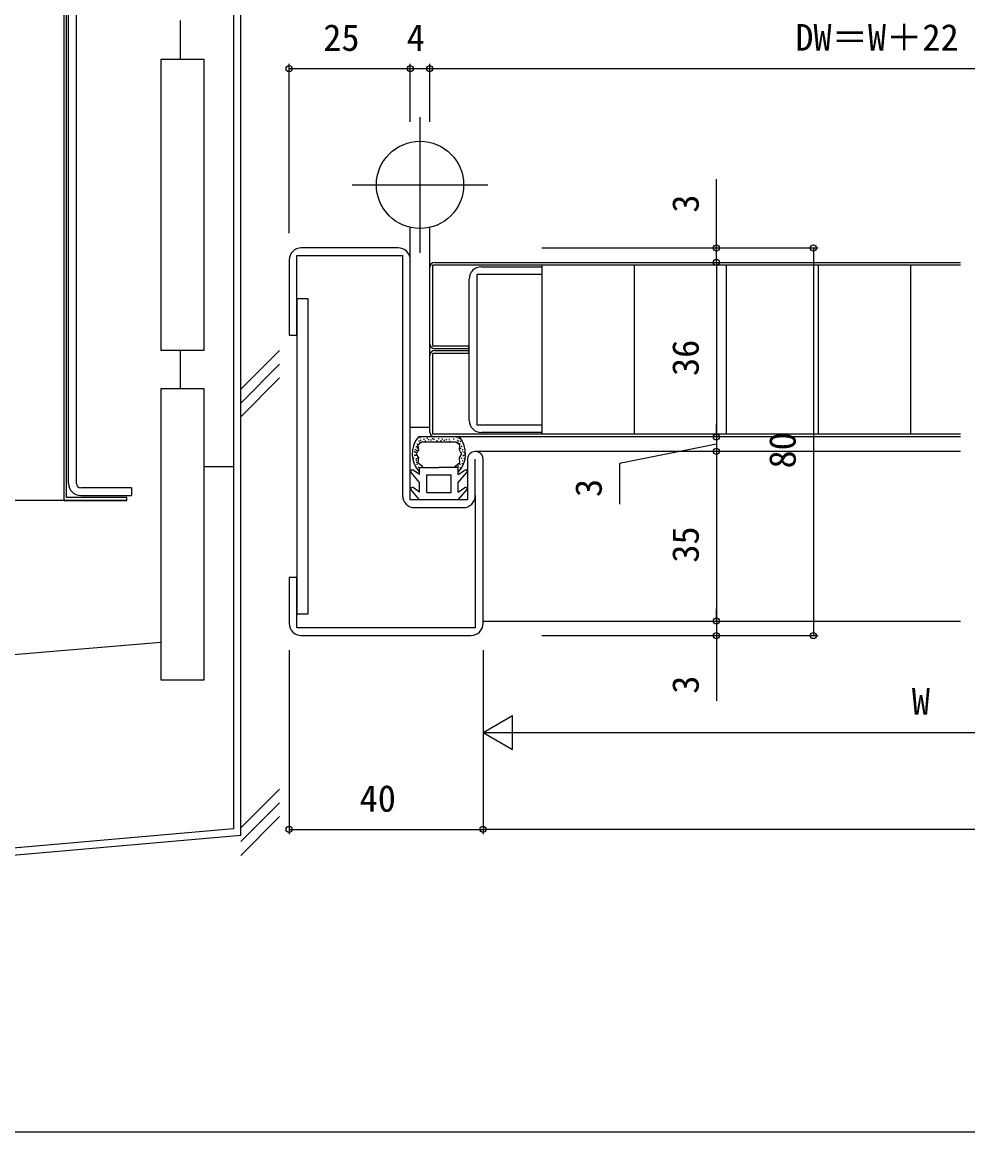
# Model space of a CAD drawing. Units: millimetres, scale not verified. Extents: x -437 to 438, y -344 to 340.
# Drawn here: x -88.7 to 106.4, y -343.7 to -114.7 of the extents above; entities that cross this region are included whole.
import ezdxf
from ezdxf.enums import TextEntityAlignment as Align

# ---------------------------------------------------------------- set-up
doc = ezdxf.new("R2010")
doc.units = ezdxf.units.MM
doc.header["$LTSCALE"] = 2
for name, color, linetype in [('0-2_YKK_11', 7, 'Continuous'), ('0-4_YKK_12', 2, 'Continuous'), ('0-5_YKK_13', 4, 'Continuous'), ('0-7_YKK_D', 6, 'Continuous'), ('0-8_YKK_ZWAK', 7, 'Continuous'), ('0-9_YSS_K', 3, 'Continuous')]:
    doc.layers.add(name, color=color, linetype=linetype)
doc.styles.add('ＭＳ ゴシック', font='')
doc.styles.get('ＭＳ ゴシック').set_extended_font_data('MS Gothic')

msp = doc.modelspace()

# ---------------------------------------------------------------- linework, layer by layer
at = {"layer": '0-2_YKK_11'}
for p, q in [((-11.1, -161.304), (-31.1, -161.304)), ((3.55, -196.904), (3.55, -167.704)), ((4.8, -212.404), (4.8, -204.904)), ((6.4, -238.804), (6.4, -204.904)), ((-7.7, -214.904), (2.3, -214.904)), ((-31.1, -241.304), (3.9, -241.304))]:
    msp.add_line(p, q, dxfattribs=at)
for points in [[(-33.6, -163.804), (-33.6, -179.304), (-32, -179.304), (-32, -162.904), (-10.2, -162.904), (-10.2, -212.404)], [(3.2, -204.904), (3.2, -213.304), (-8.6, -213.304), (-8.6, -163.804)], [(6.05, -165.204), (18.55, -165.204), (18.55, -166.804), (5.15, -166.804)], [(5.15, -166.804), (5.15, -197.804), (18.55, -197.804), (18.55, -199.404), (6.05, -199.404)], [(4.8, -212.404), (4.8, -239.704), (-32, -239.704), (-32, -229.304), (-33.6, -229.304), (-33.6, -238.804)]]:
    msp.add_lwpolyline(points, dxfattribs=at)
for centre, radius, start, end in [((-31.1, -163.804), 2.5, 89.99998, 180.00002), ((-11.1, -163.804), 2.5, 0, 89.99998), ((6.05, -167.704), 2.5, 90.00001, 179.99999), ((6.05, -196.904), 2.5, 180.00001, 269.99999), ((4.8, -204.904), 1.6, 0, 180.00002), ((-7.7, -212.404), 2.5, 180.00002, 270), ((2.3, -212.404), 2.5, 270, 0), ((-31.1, -238.804), 2.5, 180.00002, 270), ((3.9, -238.804), 2.5, 270, 0)]:
    msp.add_arc(centre, radius, start, end, dxfattribs=at)
at = {"layer": '0-4_YKK_12'}
for p, q in [((104.9, -203.304), (4.8, -203.304)), ((-67.099, -213.408), (-155.099, -213.408)), ((6.4, -238.304), (104.9, -238.304))]:
    msp.add_line(p, q, dxfattribs=at)
at = {"layer": '0-5_YKK_13'}
for p, q in [((-80.099, -16.908), (-80.099, -213.408)), ((-79.099, -209.908), (-79.099, -16.908)), ((-77.499, -209.908), (-77.499, -16.908)), ((-6.6, -162.304), (-6.6, -134.304)), ((-20.6, -148.304), (7.4, -148.304)), ((-8.6, -198.304), (-8.6, -157.079)), ((-3.6, -164.304), (104.9, -164.304)), ((-4.6, -181.104), (-4.6, -165.304)), ((18.55, -164.904), (18.55, -199.704)), ((37.55, -164.904), (37.55, -199.704)), ((56.55, -164.904), (56.55, -199.704)), ((75.55, -164.904), (75.55, -199.704)), ((94.55, -164.904), (94.55, -199.704)), ((-4.6, -199.304), (-4.6, -183.504)), ((1.543, -200.304), (-6.943, -200.304)), ((-6.933, -201.089), (-6.733, -201.089)), ((-6.742, -201.388), (-6.542, -201.388)), ((-6.682, -200.457), (-6.482, -200.457)), ((-6.587, -201.006), (-6.387, -201.006)), ((-6.219, -201.304), (0.819, -201.304)), ((-5.907, -200.802), (-5.707, -200.802)), ((-5.621, -201.088), (-5.421, -201.088)), ((-5.174, -200.605), (-4.974, -200.605)), ((-4.906, -200.874), (-4.706, -200.874)), ((-4.459, -200.891), (-4.259, -200.891)), ((-4.102, -200.659), (-3.902, -200.659)), ((-3.834, -200.802), (-3.634, -200.802)), ((104.9, -200.304), (-3.6, -200.304)), ((-3.172, -201.034), (-2.972, -201.034)), ((-2.833, -200.623), (-2.633, -200.623)), ((-2.386, -201.034), (-2.186, -201.034)), ((-2.1, -200.695), (-1.9, -200.695)), ((-1.707, -200.981), (-1.507, -200.981)), ((-1.278, -200.838), (-1.078, -200.838)), ((-0.688, -200.784), (-0.488, -200.784)), ((-0.616, -201.177), (-0.416, -201.177)), ((0.224, -200.713), (0.424, -200.713)), ((0.904, -200.338), (1.104, -200.338)), ((1.028, -200.999), (1.228, -200.999)), ((1.095, -201.447), (1.295, -201.447)), ((1.214, -201.101), (1.414, -201.101)), ((1.334, -200.6), (1.534, -200.6)), ((1.632, -201.209), (1.832, -201.209)), ((-7.78, -203.296), (-7.58, -203.296)), ((-7.649, -202.903), (-7.449, -202.903)), ((-7.577, -203.487), (-7.377, -203.487)), ((-7.482, -202.306), (-7.282, -202.306)), ((-7.374, -203.034), (-7.174, -203.034)), ((-7.267, -201.829), (-7.067, -201.829)), ((-7.243, -202.533), (-7.043, -202.533)), ((-7.207, -202.294), (-7.007, -202.294)), ((1.501, -201.686), (1.701, -201.686)), ((1.692, -202.604), (1.892, -202.604)), ((1.906, -202.223), (2.106, -202.223)), ((2.109, -202.938), (2.309, -202.938)), ((2.133, -203.356), (2.333, -203.356)), ((2.431, -203.499), (2.631, -203.499)), ((-7.983, -204.692), (-7.783, -204.692)), ((-7.792, -204.06), (-7.592, -204.06)), ((-7.613, -204.084), (-7.413, -204.084)), ((-7.451, -205.107), (-7.251, -205.107)), ((-7.446, -204.775), (-7.246, -204.775)), ((-7.404, -205.53), (-7.204, -205.53)), ((-7.345, -205.917), (-7.145, -205.917)), ((-7.219, -204.608), (-7.019, -204.608)), ((1.522, -205.94), (1.722, -205.94)), ((1.859, -204.68), (2.059, -204.68)), ((2.003, -205.764), (2.203, -205.764)), ((2.062, -205.201), (2.262, -205.201)), ((2.264, -204.179), (2.464, -204.179)), ((2.419, -204.787), (2.619, -204.787)), ((2.467, -204.036), (2.667, -204.036)), ((-6.7, -209.704), (-8.444, -207.626)), ((-6.7, -208.085), (-8.048, -207.183)), ((-7.017, -206.538), (-6.817, -206.538)), ((-6.7, -206.604), (-2.7, -206.604)), ((-6.7, -208.085), (-6.7, -206.604)), ((-5.2, -208.104), (-0.2, -208.104)), ((-5.2, -211.804), (-5.2, -208.104)), ((1.3, -206.604), (-2.7, -206.604)), ((1.229, -206.269), (1.429, -206.269)), ((1.3, -208.085), (1.3, -206.604)), ((1.3, -208.085), (2.648, -207.183)), ((1.3, -209.704), (3.044, -207.626)), ((1.581, -206.644), (1.781, -206.644)), ((-6.7, -211.685), (-6.7, -209.704)), ((1.3, -211.685), (1.3, -209.704)), ((-66.099, -210.808), (-76.599, -210.808)), ((-76.599, -212.408), (-66.099, -212.408)), ((-66.099, -210.808), (-66.099, -212.408)), ((-6.7, -213.304), (-8.444, -211.226)), ((-6.7, -211.685), (-8.048, -210.783)), ((1.3, -211.685), (2.648, -210.783)), ((1.3, -213.304), (3.044, -211.226)), ((1.3, -213.304), (-6.7, -213.304))]:
    msp.add_line(p, q, dxfattribs=at)
for points in [[(-80.099, -213.408), (-67.099, -213.408), (-67.099, -212.808), (-79.499, -212.808), (-79.499, -16.908)], [(-8.6, -198.304), (-4.6, -198.304), (-4.6, -157.079)], [(104.9, -164.904), (-4, -164.904), (-4, -181.504), (3.4, -181.504), (3.4, -182.104), (-3.6, -182.104)], [(-3.6, -182.504), (3.4, -182.504), (3.4, -183.104), (-4, -183.104), (-4, -199.704), (104.9, -199.704)], [(-6.275, -201.415), (-7.042, -202.006), (-6.917, -202.965), (-7.18, -203.408), (-7.4, -203.804), (-6.917, -204.643), (-7.042, -205.603), (-6.275, -206.193)], [(0.875, -206.193), (1.642, -205.603), (1.517, -204.643), (2, -203.804), (1.78, -203.408), (1.517, -202.965), (1.642, -202.006), (0.875, -201.415)], [(-5.2, -211.804), (-0.2, -211.804), (-0.2, -208.104)]]:
    msp.add_lwpolyline(points, dxfattribs=at)
msp.add_lwpolyline([(-32, -236.804), (-29.7, -236.804), (-29.7, -171.804), (-32, -171.804)], close=True, dxfattribs=at)
msp.add_circle((-6.6, -148.304), 9, dxfattribs=at)
for centre, radius, start, end in [((-3.6, -165.304), 1, 90, 180), ((-3.6, -181.104), 1, 180, 270), ((-3.6, -183.504), 1, 90, 180), ((-2.7, -203.804), 5.5, 140.48036, 223.34175), ((-3.6, -199.304), 1, 180, 270), ((-2.7, -203.804), 5.5, 316.65824, 39.51963), ((-8.214, -207.433), 0.3, 56.21114, 220.00244), ((-2.7, -203.804), 4.3, 213.7499, 220.62928), ((-2.7, -203.804), 4.3, 319.37051, 326.2499), ((2.814, -207.433), 0.3, 319.99756, 123.78886), ((-76.599, -209.908), 2.5, 180, 270), ((-76.599, -209.908), 0.9, 180, 270), ((-8.214, -211.033), 0.3, 56.21114, 220.00244), ((2.814, -211.033), 0.3, 319.99756, 123.78886)]:
    msp.add_arc(centre, radius, start, end, dxfattribs=at)
at = {"layer": '0-7_YKK_D'}
for p, q in [((-33.6, -158.304), (-33.6, -123.304)), ((-8.6, -135.304), (-8.6, -123.304)), ((-8.6, -135.304), (-8.6, -123.304)), ((-4.6, -135.304), (-4.6, -123.304)), ((-4.6, -135.304), (-4.6, -123.304)), ((-33.6, -124.304), (-8.6, -124.304)), ((-8.6, -124.304), (-4.6, -124.304)), ((-4.6, -124.304), (202.4, -124.304)), ((54.55, -161.304), (54.55, -147.133)), ((18.55, -161.304), (55.55, -161.304)), ((18.55, -161.304), (75.55, -161.304)), ((54.55, -164.304), (54.55, -161.304)), ((74.55, -161.304), (74.55, -241.304)), ((54.55, -164.304), (54.55, -166.854)), ((54.55, -200.304), (54.55, -203.304)), ((54.55, -203.304), (54.55, -205.854)), ((54.55, -238.304), (54.55, -235.754)), ((54.55, -238.304), (54.55, -241.304)), ((18.55, -241.304), (55.55, -241.304)), ((18.55, -241.304), (75.55, -241.304)), ((54.55, -241.304), (54.55, -254.751)), ((-33.6, -244.304), (-33.6, -282.304)), ((6.4, -244.304), (6.4, -282.304)), ((6.4, -244.304), (6.4, -262.304)), ((6.4, -244.304), (6.4, -282.304)), ((6.4, -261.304), (12.462, -257.804)), ((12.462, -264.804), (12.462, -257.804)), ((6.4, -261.304), (12.462, -264.804)), ((6.4, -261.304), (18.524, -261.304)), ((13.4, -261.304), (184.4, -261.304)), ((-33.6, -281.304), (6.4, -281.304)), ((388.4, -281.304), (6.4, -281.304))]:
    msp.add_line(p, q, dxfattribs=at)
for points in [[(54.55, -164.304), (54.55, -200.304), (54.55, -197.754)], [(54.55, -200.304), (54.55, -203.304), (54.55, -238.304)], [(54.55, -201.804), (34.55, -205.812), (34.55, -214.159)]]:
    msp.add_lwpolyline(points, dxfattribs=at)
for centre in [(-33.6, -124.304), (-8.6, -124.304), (-8.6, -124.304), (-4.6, -124.304), (-4.6, -124.304), (54.55, -161.304), (74.55, -161.304), (54.55, -164.304), (54.55, -164.304), (54.55, -200.304), (54.55, -200.304), (54.55, -203.304), (54.55, -203.304), (54.55, -238.304), (54.55, -238.304), (54.55, -241.304), (74.55, -241.304), (-33.6, -281.304), (6.4, -281.304), (6.4, -281.304)]:
    msp.add_circle(centre, 0.637, dxfattribs=at)
at = {"layer": '0-8_YKK_ZWAK'}
msp.add_lwpolyline([(-436.6, -343.7), (438.4, -343.7), (438.4, 306.3)], dxfattribs=at)
at = {"layer": '0-9_YSS_K'}
for p, q in [((-43.599, -282.573), (-43.599, 255.592)), ((-56.099, -114.408), (-56.099, -122.408)), ((-60.099, -122.408), (-60.099, -182.408)), ((-51.099, -122.408), (-60.099, -122.408)), ((-51.099, -182.408), (-51.099, -122.408)), ((-60.099, -182.408), (-51.099, -182.408)), ((-56.099, -182.408), (-56.099, -190.408)), ((-43.599, -190.491), (-35.599, -182.491)), ((-43.599, -193.319), (-35.599, -185.319)), ((-43.599, -196.148), (-35.599, -188.148)), ((-60.099, -190.408), (-60.099, -250.408)), ((-51.099, -190.408), (-60.099, -190.408)), ((-51.099, -250.408), (-51.099, -190.408)), ((-51.099, -206.408), (-45.099, -206.408)), ((-60.099, -242.708), (-114.099, -247.268)), ((-60.099, -250.408), (-51.099, -250.408)), ((-43.599, -281), (-35.599, -273)), ((-43.599, -283.829), (-35.599, -275.829)), ((-43.599, -286.657), (-35.599, -278.657)), ((-43.599, -282.573), (-114.099, -288.741))]:
    msp.add_line(p, q, dxfattribs=at)
msp.add_lwpolyline([(-45.099, 255.592), (-45.099, -281.199), (-114.099, -287.235)], dxfattribs=at)

# ---------------------------------------------------------------- texts
at = {"layer": '0-7_YKK_D', "style": 'ＭＳ ゴシック'}
for s, p in [('25', (-26.555, -122.304)), ('4', (-9.349, -122.304)), ('DW＝W＋22', (70.818, -122.262)), ('W', (94.852, -259.304)), ('40', (-19.055, -279.304))]:
    msp.add_text(s, height=5.499, dxfattribs=at).set_placement(p, align=Align.BOTTOM_LEFT)
for s, p in [('3', (52.55, -154.034)), ('36', (52.55, -187.738)), ('80', (72.55, -206.823)), ('3', (32.55, -212.713)), ('35', (52.55, -226.259)), ('3', (52.55, -253.305))]:
    msp.add_text(s, height=5.499, rotation=90, dxfattribs=at).set_placement(p, align=Align.BOTTOM_LEFT)

doc.saveas('drawing.dxf')
